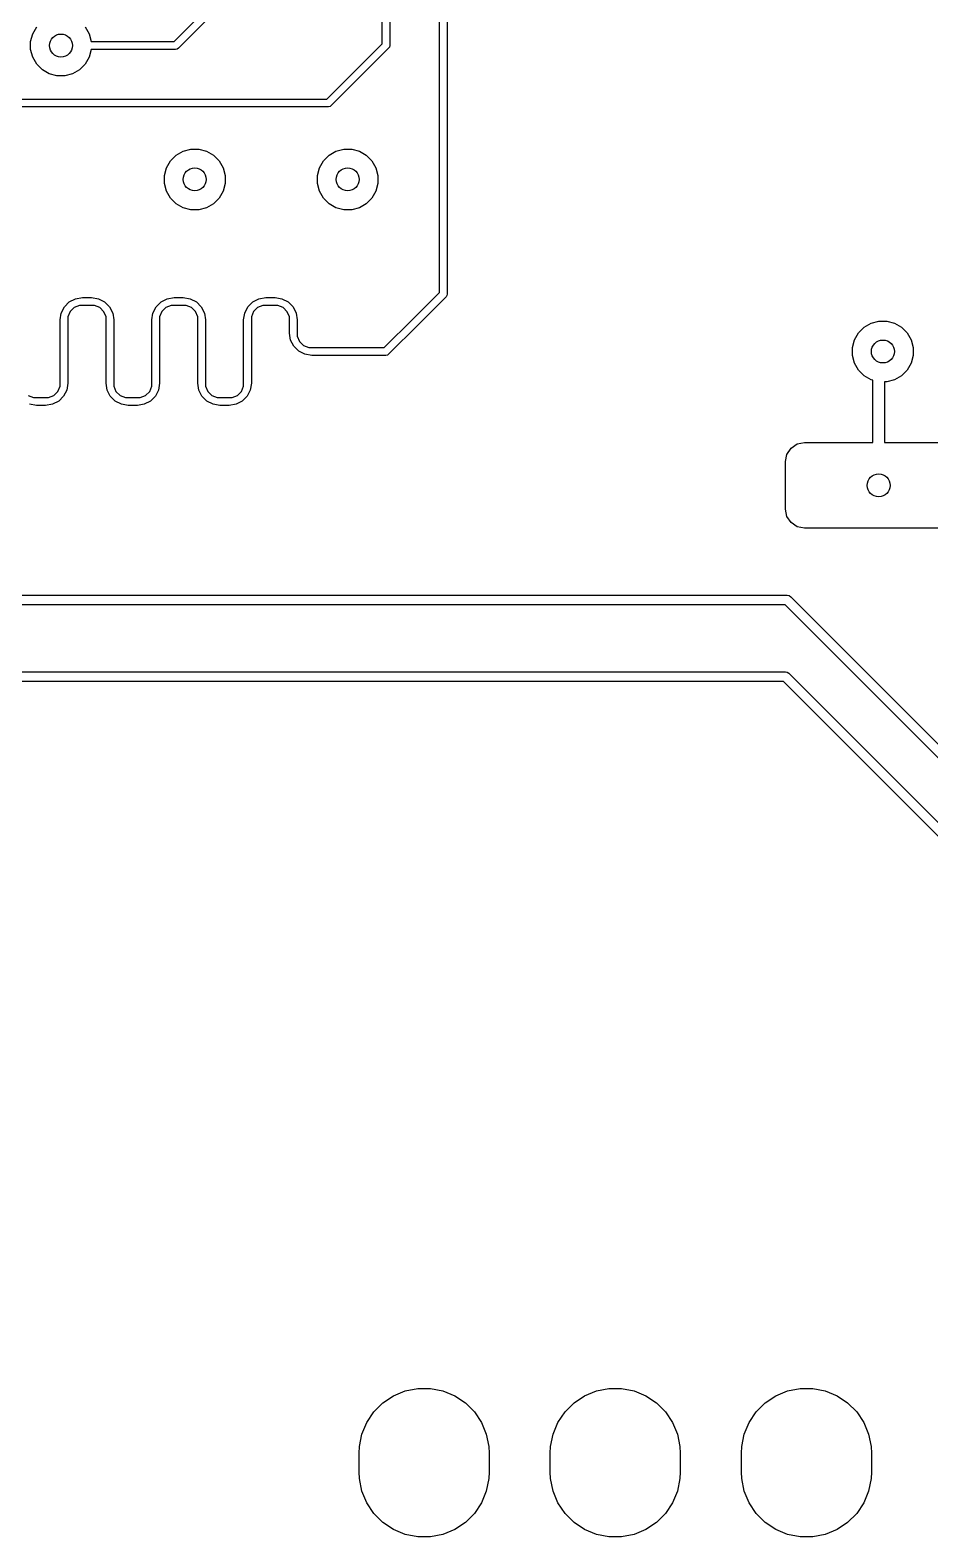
# Model space of a CAD drawing. Extents: x 0.98 to 8.13, y -3.46 to -0.83.
# Drawn here: x 6.283 to 6.747, y -3.228 to -2.453 of the extents above; entities that cross this region are included whole.
import ezdxf

# ---------------------------------------------------------------- set-up
doc = ezdxf.new("R2010")
doc.units = 0
doc.header["$MEASUREMENT"] = 0
doc.layers.add('BLACK', color=7, linetype='CONTINUOUS')

msp = doc.modelspace()

# ---------------------------------------------------------------- linework, layer by layer
at = {"layer": 'BLACK', "linetype": 'CONTINUOUS'}
for p, q in [((6.49406, -2.58775), (6.49406, -2.35319)), ((6.49806, -2.35236), (6.49806, -2.58858)), ((6.46454, -2.4598), (6.46454, -2.36303)), ((6.46854, -2.3622), (6.46854, -2.46063)), ((6.35744, -2.45863), (6.37595, -2.44012)), ((6.37937, -2.44236), (6.35968, -2.46204)), ((6.2836, -2.45857), (6.28466, -2.4546)), ((6.28466, -2.4546), (6.28672, -2.45104)), ((6.31171, -2.45104), (6.31376, -2.4546)), ((6.31376, -2.4546), (6.31483, -2.45857)), ((6.2836, -2.46269), (6.2836, -2.45857)), ((6.28466, -2.46666), (6.2836, -2.46269)), ((6.31483, -2.46269), (6.31376, -2.46666)), ((6.31483, -2.45857), (6.31483, -2.45863)), ((6.31483, -2.45863), (6.35744, -2.45863)), ((6.35827, -2.46263), (6.31483, -2.46263)), ((6.31483, -2.46263), (6.31483, -2.46269)), ((6.35903, -2.46248), (6.35827, -2.46263)), ((6.35968, -2.46204), (6.35903, -2.46248)), ((6.43618, -2.48816), (6.46454, -2.4598)), ((6.46795, -2.46204), (6.43842, -2.49157)), ((6.46838, -2.4614), (6.46795, -2.46204)), ((6.46854, -2.46063), (6.46838, -2.4614)), ((6.46838, -2.4614), (6.46838, -2.4614)), ((6.28672, -2.47022), (6.28466, -2.46666)), ((6.28963, -2.47312), (6.28672, -2.47022)), ((6.29319, -2.47518), (6.28963, -2.47312)), ((6.3088, -2.47312), (6.30524, -2.47518)), ((6.31171, -2.47022), (6.3088, -2.47312)), ((6.31376, -2.46666), (6.31171, -2.47022)), ((6.29716, -2.47624), (6.29319, -2.47518)), ((6.30127, -2.47624), (6.29716, -2.47624)), ((6.30524, -2.47518), (6.30127, -2.47624)), ((6.24213, -2.48816), (6.31999, -2.48816)), ((6.31999, -2.48816), (6.43618, -2.48816)), ((6.31999, -2.49216), (6.24213, -2.49216)), ((6.43701, -2.49216), (6.31999, -2.49216)), ((6.43777, -2.49201), (6.43701, -2.49216)), ((6.43842, -2.49157), (6.43777, -2.49201)), ((6.35356, -2.5235), (6.35562, -2.51994)), ((6.35562, -2.51994), (6.35852, -2.51703)), ((6.35852, -2.51703), (6.36208, -2.51498)), ((6.36208, -2.51498), (6.36605, -2.51391)), ((6.36605, -2.51391), (6.37017, -2.51391)), ((6.37017, -2.51391), (6.37414, -2.51498)), ((6.37414, -2.51498), (6.3777, -2.51703)), ((6.3777, -2.51703), (6.3806, -2.51994)), ((6.3806, -2.51994), (6.38266, -2.5235)), ((6.4323, -2.5235), (6.43436, -2.51994)), ((6.43436, -2.51994), (6.43726, -2.51703)), ((6.43726, -2.51703), (6.44082, -2.51498)), ((6.44082, -2.51498), (6.44479, -2.51391)), ((6.44479, -2.51391), (6.44891, -2.51391)), ((6.44891, -2.51391), (6.45288, -2.51498)), ((6.45288, -2.51498), (6.45644, -2.51703)), ((6.45644, -2.51703), (6.45934, -2.51994)), ((6.45934, -2.51994), (6.4614, -2.5235)), ((6.3525, -2.52747), (6.35356, -2.5235)), ((6.3525, -2.53158), (6.3525, -2.52747)), ((6.38266, -2.5235), (6.38372, -2.52747)), ((6.38372, -2.52747), (6.38372, -2.53158)), ((6.43124, -2.52747), (6.4323, -2.5235)), ((6.43124, -2.53158), (6.43124, -2.52747)), ((6.4614, -2.5235), (6.46246, -2.52747)), ((6.46246, -2.52747), (6.46246, -2.53158)), ((6.35356, -2.53555), (6.3525, -2.53158)), ((6.35562, -2.53911), (6.35356, -2.53555)), ((6.38266, -2.53555), (6.3806, -2.53911)), ((6.38372, -2.53158), (6.38266, -2.53555)), ((6.4323, -2.53555), (6.43124, -2.53158)), ((6.43436, -2.53911), (6.4323, -2.53555)), ((6.4614, -2.53555), (6.45934, -2.53911)), ((6.46246, -2.53158), (6.4614, -2.53555)), ((6.35852, -2.54202), (6.35562, -2.53911)), ((6.36208, -2.54408), (6.35852, -2.54202)), ((6.3777, -2.54202), (6.37414, -2.54408)), ((6.3806, -2.53911), (6.3777, -2.54202)), ((6.43726, -2.54202), (6.43436, -2.53911)), ((6.44082, -2.54408), (6.43726, -2.54202)), ((6.45644, -2.54202), (6.45288, -2.54408)), ((6.45934, -2.53911), (6.45644, -2.54202)), ((6.36605, -2.54514), (6.36208, -2.54408)), ((6.37017, -2.54514), (6.36605, -2.54514)), ((6.37414, -2.54408), (6.37017, -2.54514)), ((6.44479, -2.54514), (6.44082, -2.54408)), ((6.44891, -2.54514), (6.44479, -2.54514)), ((6.45288, -2.54408), (6.44891, -2.54514)), ((6.4806, -2.60122), (6.49406, -2.58775)), ((6.49748, -2.59), (6.48343, -2.60405)), ((6.49791, -2.58935), (6.49748, -2.59)), ((6.49806, -2.58858), (6.49791, -2.58935)), ((6.49791, -2.58935), (6.49791, -2.58935)), ((6.29935, -2.59829), (6.30097, -2.59509)), ((6.30097, -2.59509), (6.30351, -2.59256)), ((6.30392, -2.5976), (6.30279, -2.60034)), ((6.30351, -2.59256), (6.3067, -2.59093)), ((6.30602, -2.59551), (6.30392, -2.5976)), ((6.30875, -2.59437), (6.30602, -2.59551)), ((6.3067, -2.59093), (6.31024, -2.59037)), ((6.31023, -2.59437), (6.30875, -2.59437)), ((6.31024, -2.59438), (6.31023, -2.59437)), ((6.31024, -2.59037), (6.31024, -2.59038)), ((6.31024, -2.59038), (6.31496, -2.59038)), ((6.31496, -2.59438), (6.31024, -2.59438)), ((6.31496, -2.59038), (6.3185, -2.59094)), ((6.31644, -2.59438), (6.31496, -2.59438)), ((6.31918, -2.59551), (6.31644, -2.59438)), ((6.3185, -2.59094), (6.32169, -2.59256)), ((6.32127, -2.59761), (6.31918, -2.59551)), ((6.32241, -2.60034), (6.32127, -2.59761)), ((6.32169, -2.59256), (6.32422, -2.5951)), ((6.32422, -2.5951), (6.32585, -2.59829)), ((6.34659, -2.59829), (6.34822, -2.59509)), ((6.34822, -2.59509), (6.35075, -2.59256)), ((6.35117, -2.5976), (6.35003, -2.60034)), ((6.35075, -2.59256), (6.35394, -2.59093)), ((6.35326, -2.59551), (6.35117, -2.5976)), ((6.356, -2.59437), (6.35326, -2.59551)), ((6.35394, -2.59093), (6.35748, -2.59037)), ((6.35747, -2.59437), (6.356, -2.59437)), ((6.35748, -2.59438), (6.35747, -2.59437)), ((6.35748, -2.59037), (6.35748, -2.59038)), ((6.35748, -2.59038), (6.3622, -2.59038)), ((6.3622, -2.59438), (6.35748, -2.59438)), ((6.3622, -2.59038), (6.36574, -2.59094)), ((6.36369, -2.59438), (6.3622, -2.59438)), ((6.36642, -2.59551), (6.36369, -2.59438)), ((6.36574, -2.59094), (6.36893, -2.59256)), ((6.36852, -2.5976), (6.36642, -2.59551)), ((6.36965, -2.60034), (6.36852, -2.5976)), ((6.36893, -2.59256), (6.37147, -2.59509)), ((6.37147, -2.59509), (6.37309, -2.59829)), ((6.39384, -2.59829), (6.39546, -2.59509)), ((6.39546, -2.59509), (6.39799, -2.59256)), ((6.39841, -2.5976), (6.39728, -2.60034)), ((6.39799, -2.59256), (6.40119, -2.59093)), ((6.4005, -2.59551), (6.39841, -2.5976)), ((6.40324, -2.59437), (6.4005, -2.59551)), ((6.40119, -2.59093), (6.40472, -2.59037)), ((6.40471, -2.59437), (6.40324, -2.59437)), ((6.40472, -2.59438), (6.40471, -2.59437)), ((6.40472, -2.59037), (6.40472, -2.59038)), ((6.40472, -2.59038), (6.40945, -2.59038)), ((6.40945, -2.59438), (6.40472, -2.59438)), ((6.40945, -2.59038), (6.41299, -2.59094)), ((6.41093, -2.59438), (6.40945, -2.59438)), ((6.41367, -2.59551), (6.41093, -2.59438)), ((6.41299, -2.59094), (6.41618, -2.59256)), ((6.41576, -2.59761), (6.41367, -2.59551)), ((6.4169, -2.60034), (6.41576, -2.59761)), ((6.41618, -2.59256), (6.41871, -2.5951)), ((6.41871, -2.5951), (6.42034, -2.59829)), ((6.29879, -2.60182), (6.29935, -2.59829)), ((6.29879, -2.61811), (6.29879, -2.60182)), ((6.29879, -2.60182), (6.29879, -2.60182)), ((6.30279, -2.60034), (6.30279, -2.60182)), ((6.30279, -2.60182), (6.30279, -2.60182)), ((6.30279, -2.60182), (6.30279, -2.60182)), ((6.30279, -2.60182), (6.30279, -2.61811)), ((6.32241, -2.60182), (6.32241, -2.60034)), ((6.32241, -2.61811), (6.32241, -2.60182)), ((6.32241, -2.60182), (6.32241, -2.60182)), ((6.32241, -2.60182), (6.32241, -2.60182)), ((6.32241, -2.60182), (6.32241, -2.60182)), ((6.32585, -2.59829), (6.3264, -2.60178)), ((6.3264, -2.60178), (6.32641, -2.60182)), ((6.32641, -2.60182), (6.32641, -2.61811)), ((6.34603, -2.60182), (6.34659, -2.59829)), ((6.34603, -2.61811), (6.34603, -2.60182)), ((6.34603, -2.60182), (6.34603, -2.60182)), ((6.35003, -2.60034), (6.35003, -2.60182)), ((6.35003, -2.60182), (6.35003, -2.60182)), ((6.35003, -2.60182), (6.35003, -2.60182)), ((6.35003, -2.60182), (6.35003, -2.61811)), ((6.36965, -2.60182), (6.36965, -2.60034)), ((6.36965, -2.61811), (6.36965, -2.60182)), ((6.36965, -2.60182), (6.36965, -2.60182)), ((6.36965, -2.60182), (6.36965, -2.60182)), ((6.36965, -2.60182), (6.36965, -2.60182)), ((6.37309, -2.59829), (6.37365, -2.60179)), ((6.37365, -2.60179), (6.37365, -2.60182)), ((6.37365, -2.60182), (6.37365, -2.61811)), ((6.39328, -2.60182), (6.39384, -2.59829)), ((6.39328, -2.60866), (6.39328, -2.60182)), ((6.39328, -2.60182), (6.39328, -2.60182)), ((6.39728, -2.60034), (6.39728, -2.60182)), ((6.39728, -2.60182), (6.39728, -2.60182)), ((6.39728, -2.60182), (6.39728, -2.60182)), ((6.39728, -2.60182), (6.39728, -2.60866)), ((6.4169, -2.60182), (6.4169, -2.60034)), ((6.4169, -2.60866), (6.4169, -2.60182)), ((6.4169, -2.60182), (6.4169, -2.60182)), ((6.4169, -2.60182), (6.4169, -2.60182)), ((6.4169, -2.60182), (6.4169, -2.60182)), ((6.42034, -2.59829), (6.42089, -2.60178)), ((6.42089, -2.60178), (6.4209, -2.60182)), ((6.4209, -2.60182), (6.4209, -2.60866)), ((6.46571, -2.61611), (6.4806, -2.60122)), ((6.48343, -2.60405), (6.46795, -2.61952)), ((6.71285, -2.60562), (6.71641, -2.60356)), ((6.71641, -2.60356), (6.72039, -2.6025)), ((6.72039, -2.6025), (6.7245, -2.6025)), ((6.7245, -2.6025), (6.72847, -2.60356)), ((6.72847, -2.60356), (6.73203, -2.60562)), ((6.39328, -2.61811), (6.39328, -2.60866)), ((6.39728, -2.60866), (6.39728, -2.61811)), ((6.41746, -2.6122), (6.4169, -2.60866)), ((6.41908, -2.61539), (6.41746, -2.6122)), ((6.4209, -2.60866), (6.4209, -2.61014)), ((6.4209, -2.61014), (6.42203, -2.61288)), ((6.42203, -2.61288), (6.42413, -2.61498)), ((6.70683, -2.61605), (6.70789, -2.61208)), ((6.70789, -2.61208), (6.70995, -2.60852)), ((6.70995, -2.60852), (6.71285, -2.60562)), ((6.73203, -2.60562), (6.73493, -2.60852)), ((6.73493, -2.60852), (6.73699, -2.61208)), ((6.73699, -2.61208), (6.73805, -2.61605)), ((6.29879, -2.6344), (6.29879, -2.61811)), ((6.30279, -2.61811), (6.30279, -2.6344)), ((6.32241, -2.6344), (6.32241, -2.61811)), ((6.32641, -2.61811), (6.32641, -2.6344)), ((6.34603, -2.6344), (6.34603, -2.61811)), ((6.35003, -2.61811), (6.35003, -2.6344)), ((6.36965, -2.6344), (6.36965, -2.61811)), ((6.37365, -2.61811), (6.37365, -2.6344)), ((6.39328, -2.6344), (6.39328, -2.61811)), ((6.39728, -2.61811), (6.39728, -2.6344)), ((6.42162, -2.61792), (6.41908, -2.61539)), ((6.42481, -2.61955), (6.42162, -2.61792)), ((6.42413, -2.61498), (6.42686, -2.61611)), ((6.42835, -2.62011), (6.42481, -2.61955)), ((6.42686, -2.61611), (6.42835, -2.61611)), ((6.42835, -2.61611), (6.43307, -2.61611)), ((6.43307, -2.62011), (6.42835, -2.62011)), ((6.43307, -2.61611), (6.46571, -2.61611)), ((6.46654, -2.62011), (6.43307, -2.62011)), ((6.4673, -2.61996), (6.46654, -2.62011)), ((6.46795, -2.61952), (6.4673, -2.61996)), ((6.70683, -2.62017), (6.70683, -2.61605)), ((6.70789, -2.62414), (6.70683, -2.62017)), ((6.73805, -2.62017), (6.73699, -2.62414)), ((6.73805, -2.61605), (6.73805, -2.62017)), ((6.70995, -2.6277), (6.70789, -2.62414)), ((6.71285, -2.6306), (6.70995, -2.6277)), ((6.73493, -2.6277), (6.73203, -2.6306)), ((6.73699, -2.62414), (6.73493, -2.6277)), ((6.29765, -2.63862), (6.29879, -2.63588)), ((6.29879, -2.63588), (6.29879, -2.6344)), ((6.29879, -2.6344), (6.29879, -2.6344)), ((6.29879, -2.6344), (6.29879, -2.6344)), ((6.30279, -2.6344), (6.30223, -2.63793)), ((6.30279, -2.6344), (6.30279, -2.6344)), ((6.32242, -2.63444), (6.32241, -2.6344)), ((6.32297, -2.63793), (6.32242, -2.63444)), ((6.32641, -2.6344), (6.32641, -2.6344)), ((6.32641, -2.6344), (6.32641, -2.6344)), ((6.32641, -2.6344), (6.32641, -2.6344)), ((6.32641, -2.6344), (6.32641, -2.63588)), ((6.32641, -2.63588), (6.32754, -2.63862)), ((6.3449, -2.63862), (6.34603, -2.63588)), ((6.34603, -2.63588), (6.34603, -2.6344)), ((6.34603, -2.6344), (6.34603, -2.6344)), ((6.34603, -2.6344), (6.34603, -2.6344)), ((6.35003, -2.6344), (6.34947, -2.63793)), ((6.35003, -2.6344), (6.35003, -2.6344)), ((6.36966, -2.63443), (6.36965, -2.6344)), ((6.37021, -2.63793), (6.36966, -2.63443)), ((6.37365, -2.6344), (6.37365, -2.6344)), ((6.37365, -2.6344), (6.37365, -2.6344)), ((6.37365, -2.6344), (6.37365, -2.6344)), ((6.37365, -2.6344), (6.37365, -2.63588)), ((6.37365, -2.63588), (6.37479, -2.63862)), ((6.39214, -2.63862), (6.39328, -2.63588)), ((6.39328, -2.63588), (6.39328, -2.6344)), ((6.39328, -2.6344), (6.39328, -2.6344)), ((6.39328, -2.6344), (6.39328, -2.6344)), ((6.39728, -2.6344), (6.39672, -2.63793)), ((6.39728, -2.6344), (6.39728, -2.6344)), ((6.71641, -2.63266), (6.71285, -2.6306)), ((6.71728, -2.63289), (6.71641, -2.63266)), ((6.71728, -2.66496), (6.71728, -2.63289)), ((6.7245, -2.63372), (6.72328, -2.63372)), ((6.72328, -2.63372), (6.72328, -2.66496)), ((6.72847, -2.63266), (6.7245, -2.63372)), ((6.73203, -2.6306), (6.72847, -2.63266)), ((6.2824, -2.64071), (6.28513, -2.64184)), ((6.28513, -2.64184), (6.28661, -2.64184)), ((6.28661, -2.64184), (6.29134, -2.64184)), ((6.29134, -2.64184), (6.29135, -2.64185)), ((6.29135, -2.64185), (6.29282, -2.64185)), ((6.29282, -2.64185), (6.29556, -2.64071)), ((6.29807, -2.64366), (6.29488, -2.64529)), ((6.29556, -2.64071), (6.29765, -2.63862)), ((6.3006, -2.64113), (6.29807, -2.64366)), ((6.30223, -2.63793), (6.3006, -2.64113)), ((6.3246, -2.64112), (6.32297, -2.63793)), ((6.32713, -2.64366), (6.3246, -2.64112)), ((6.33032, -2.64528), (6.32713, -2.64366)), ((6.32754, -2.63862), (6.32964, -2.64071)), ((6.32964, -2.64071), (6.33238, -2.64184)), ((6.33238, -2.64184), (6.33386, -2.64184)), ((6.33386, -2.64184), (6.33858, -2.64184)), ((6.33858, -2.64184), (6.33859, -2.64185)), ((6.33859, -2.64185), (6.34006, -2.64185)), ((6.34006, -2.64185), (6.3428, -2.64071)), ((6.34531, -2.64366), (6.34212, -2.64529)), ((6.3428, -2.64071), (6.3449, -2.63862)), ((6.34785, -2.64113), (6.34531, -2.64366)), ((6.34947, -2.63793), (6.34785, -2.64113)), ((6.37184, -2.64113), (6.37021, -2.63793)), ((6.37437, -2.64366), (6.37184, -2.64113)), ((6.37756, -2.64528), (6.37437, -2.64366)), ((6.37479, -2.63862), (6.37688, -2.64071)), ((6.37688, -2.64071), (6.37962, -2.64185)), ((6.37962, -2.64185), (6.3811, -2.64185)), ((6.3811, -2.64185), (6.38583, -2.64185)), ((6.38583, -2.64185), (6.38583, -2.64185)), ((6.38583, -2.64185), (6.38731, -2.64185)), ((6.38731, -2.64185), (6.39005, -2.64071)), ((6.39256, -2.64366), (6.38936, -2.64529)), ((6.39005, -2.64071), (6.39214, -2.63862)), ((6.39509, -2.64113), (6.39256, -2.64366)), ((6.39672, -2.63793), (6.39509, -2.64113)), ((6.28661, -2.64584), (6.28308, -2.64528)), ((6.29134, -2.64584), (6.28661, -2.64584)), ((6.29488, -2.64529), (6.29134, -2.64585)), ((6.29134, -2.64585), (6.29134, -2.64584)), ((6.33386, -2.64584), (6.33032, -2.64528)), ((6.33858, -2.64584), (6.33386, -2.64584)), ((6.34212, -2.64529), (6.33858, -2.64585)), ((6.33858, -2.64585), (6.33858, -2.64584)), ((6.3811, -2.64585), (6.37756, -2.64528)), ((6.38583, -2.64585), (6.3811, -2.64585)), ((6.38936, -2.64529), (6.38583, -2.64585)), ((6.38583, -2.64585), (6.38583, -2.64585)), ((6.67513, -2.66784), (6.67832, -2.66571)), ((6.67832, -2.66571), (6.68209, -2.66496)), ((6.68209, -2.66496), (6.71728, -2.66496)), ((6.72328, -2.66496), (6.75846, -2.66496)), ((6.67224, -2.6748), (6.67299, -2.67104)), ((6.67224, -2.69921), (6.67224, -2.6748)), ((6.67299, -2.67104), (6.67513, -2.66784)), ((6.67299, -2.70298), (6.67224, -2.69921)), ((6.67513, -2.70617), (6.67299, -2.70298)), ((6.67832, -2.70831), (6.67513, -2.70617)), ((6.68209, -2.70906), (6.67832, -2.70831)), ((6.75846, -2.70906), (6.68209, -2.70906)), ((5.59159, -2.74356), (6.67323, -2.74356)), ((6.67323, -2.74356), (6.67419, -2.74375)), ((6.67419, -2.74375), (6.675, -2.7443)), ((6.675, -2.7443), (6.91995, -2.98924)), ((6.67219, -2.74856), (5.59055, -2.74856)), ((6.91641, -2.99278), (6.67219, -2.74856)), ((5.5719, -2.78293), (6.67224, -2.78293)), ((6.67224, -2.78293), (6.6732, -2.78312)), ((6.6732, -2.78312), (6.67401, -2.78367)), ((6.67401, -2.78367), (7.05253, -3.16218)), ((6.67121, -2.78793), (5.57087, -2.78793)), ((7.04937, -3.1661), (6.67121, -2.78793)), ((6.46499, -3.15917), (6.47045, -3.15553)), ((6.47045, -3.15553), (6.47651, -3.15302)), ((6.47651, -3.15302), (6.48294, -3.15174)), ((6.48294, -3.15174), (6.4895, -3.15174)), ((6.4895, -3.15174), (6.49593, -3.15302)), ((6.49593, -3.15302), (6.502, -3.15553)), ((6.502, -3.15553), (6.50745, -3.15917)), ((6.56342, -3.15917), (6.56887, -3.15553)), ((6.56887, -3.15553), (6.57493, -3.15302)), ((6.57493, -3.15302), (6.58137, -3.15174)), ((6.58137, -3.15174), (6.58793, -3.15174)), ((6.58793, -3.15174), (6.59436, -3.15302)), ((6.59436, -3.15302), (6.60042, -3.15553)), ((6.60042, -3.15553), (6.60588, -3.15917)), ((6.66184, -3.15917), (6.6673, -3.15553)), ((6.6673, -3.15553), (6.67336, -3.15302)), ((6.67336, -3.15302), (6.67979, -3.15174)), ((6.67979, -3.15174), (6.68635, -3.15174)), ((6.68635, -3.15174), (6.69279, -3.15302)), ((6.69279, -3.15302), (6.69885, -3.15553)), ((6.69885, -3.15553), (6.7043, -3.15917)), ((6.45671, -3.16926), (6.46035, -3.16381)), ((6.46035, -3.16381), (6.46499, -3.15917)), ((6.50745, -3.15917), (6.51209, -3.16381)), ((6.51209, -3.16381), (6.51573, -3.16926)), ((6.55513, -3.16926), (6.55878, -3.16381)), ((6.55878, -3.16381), (6.56342, -3.15917)), ((6.60588, -3.15917), (6.61051, -3.16381)), ((6.61051, -3.16381), (6.61416, -3.16926)), ((6.65356, -3.16926), (6.6572, -3.16381)), ((6.6572, -3.16381), (6.66184, -3.15917)), ((6.7043, -3.15917), (6.70894, -3.16381)), ((6.70894, -3.16381), (6.71258, -3.16926)), ((6.4542, -3.17533), (6.45671, -3.16926)), ((6.51573, -3.16926), (6.51824, -3.17533)), ((6.55262, -3.17533), (6.55513, -3.16926)), ((6.61416, -3.16926), (6.61667, -3.17533)), ((6.65105, -3.17533), (6.65356, -3.16926)), ((6.71258, -3.16926), (6.71509, -3.17533)), ((6.45292, -3.18176), (6.4542, -3.17533)), ((6.51824, -3.17533), (6.51952, -3.18176)), ((6.55134, -3.18176), (6.55262, -3.17533)), ((6.61667, -3.17533), (6.61795, -3.18176)), ((6.64977, -3.18176), (6.65105, -3.17533)), ((6.71509, -3.17533), (6.71637, -3.18176)), ((6.45276, -3.18504), (6.45292, -3.18176)), ((6.45276, -3.19488), (6.45276, -3.18504)), ((6.51952, -3.18176), (6.51969, -3.18504)), ((6.51969, -3.18504), (6.51969, -3.19488)), ((6.55118, -3.18504), (6.55134, -3.18176)), ((6.55118, -3.19488), (6.55118, -3.18504)), ((6.61795, -3.18176), (6.61811, -3.18504)), ((6.61811, -3.18504), (6.61811, -3.19488)), ((6.64961, -3.18504), (6.64977, -3.18176)), ((6.64961, -3.19488), (6.64961, -3.18504)), ((6.71637, -3.18176), (6.71654, -3.18504)), ((6.71654, -3.18504), (6.71654, -3.19488)), ((6.45292, -3.19816), (6.45276, -3.19488)), ((6.51969, -3.19488), (6.51952, -3.19816)), ((6.55134, -3.19816), (6.55118, -3.19488)), ((6.61811, -3.19488), (6.61795, -3.19816)), ((6.64977, -3.19816), (6.64961, -3.19488)), ((6.71654, -3.19488), (6.71637, -3.19816)), ((6.4542, -3.2046), (6.45292, -3.19816)), ((6.51952, -3.19816), (6.51824, -3.2046)), ((6.55262, -3.2046), (6.55134, -3.19816)), ((6.61795, -3.19816), (6.61667, -3.2046)), ((6.65105, -3.2046), (6.64977, -3.19816)), ((6.71637, -3.19816), (6.71509, -3.2046)), ((6.45671, -3.21066), (6.4542, -3.2046)), ((6.51824, -3.2046), (6.51573, -3.21066)), ((6.55513, -3.21066), (6.55262, -3.2046)), ((6.61667, -3.2046), (6.61416, -3.21066)), ((6.65356, -3.21066), (6.65105, -3.2046)), ((6.71509, -3.2046), (6.71258, -3.21066)), ((6.46035, -3.21611), (6.45671, -3.21066)), ((6.46499, -3.22075), (6.46035, -3.21611)), ((6.51209, -3.21611), (6.50745, -3.22075)), ((6.51573, -3.21066), (6.51209, -3.21611)), ((6.55878, -3.21611), (6.55513, -3.21066)), ((6.56342, -3.22075), (6.55878, -3.21611)), ((6.61051, -3.21611), (6.60588, -3.22075)), ((6.61416, -3.21066), (6.61051, -3.21611)), ((6.6572, -3.21611), (6.65356, -3.21066)), ((6.66184, -3.22075), (6.6572, -3.21611)), ((6.70894, -3.21611), (6.7043, -3.22075)), ((6.71258, -3.21066), (6.70894, -3.21611)), ((6.47045, -3.22439), (6.46499, -3.22075)), ((6.47651, -3.22691), (6.47045, -3.22439)), ((6.502, -3.22439), (6.49593, -3.22691)), ((6.50745, -3.22075), (6.502, -3.22439)), ((6.56887, -3.22439), (6.56342, -3.22075)), ((6.57493, -3.22691), (6.56887, -3.22439)), ((6.60042, -3.22439), (6.59436, -3.22691)), ((6.60588, -3.22075), (6.60042, -3.22439)), ((6.6673, -3.22439), (6.66184, -3.22075)), ((6.67336, -3.22691), (6.6673, -3.22439)), ((6.69885, -3.22439), (6.69279, -3.22691)), ((6.7043, -3.22075), (6.69885, -3.22439)), ((6.48294, -3.22819), (6.47651, -3.22691)), ((6.4895, -3.22819), (6.48294, -3.22819)), ((6.49593, -3.22691), (6.4895, -3.22819)), ((6.58137, -3.22819), (6.57493, -3.22691)), ((6.58793, -3.22819), (6.58137, -3.22819)), ((6.59436, -3.22691), (6.58793, -3.22819)), ((6.67979, -3.22819), (6.67336, -3.22691)), ((6.68635, -3.22819), (6.67979, -3.22819)), ((6.69279, -3.22691), (6.68635, -3.22819))]:
    msp.add_line(p, q, dxfattribs=at)
at = {"layer": 'BLACK'}
for centre in [(6.29921, -2.46063), (6.36811, -2.52953), (6.44685, -2.52953), (6.72244, -2.61811), (6.72028, -2.68701)]:
    msp.add_circle(centre, 0.00591, dxfattribs=at)

doc.saveas('drawing.dxf')
